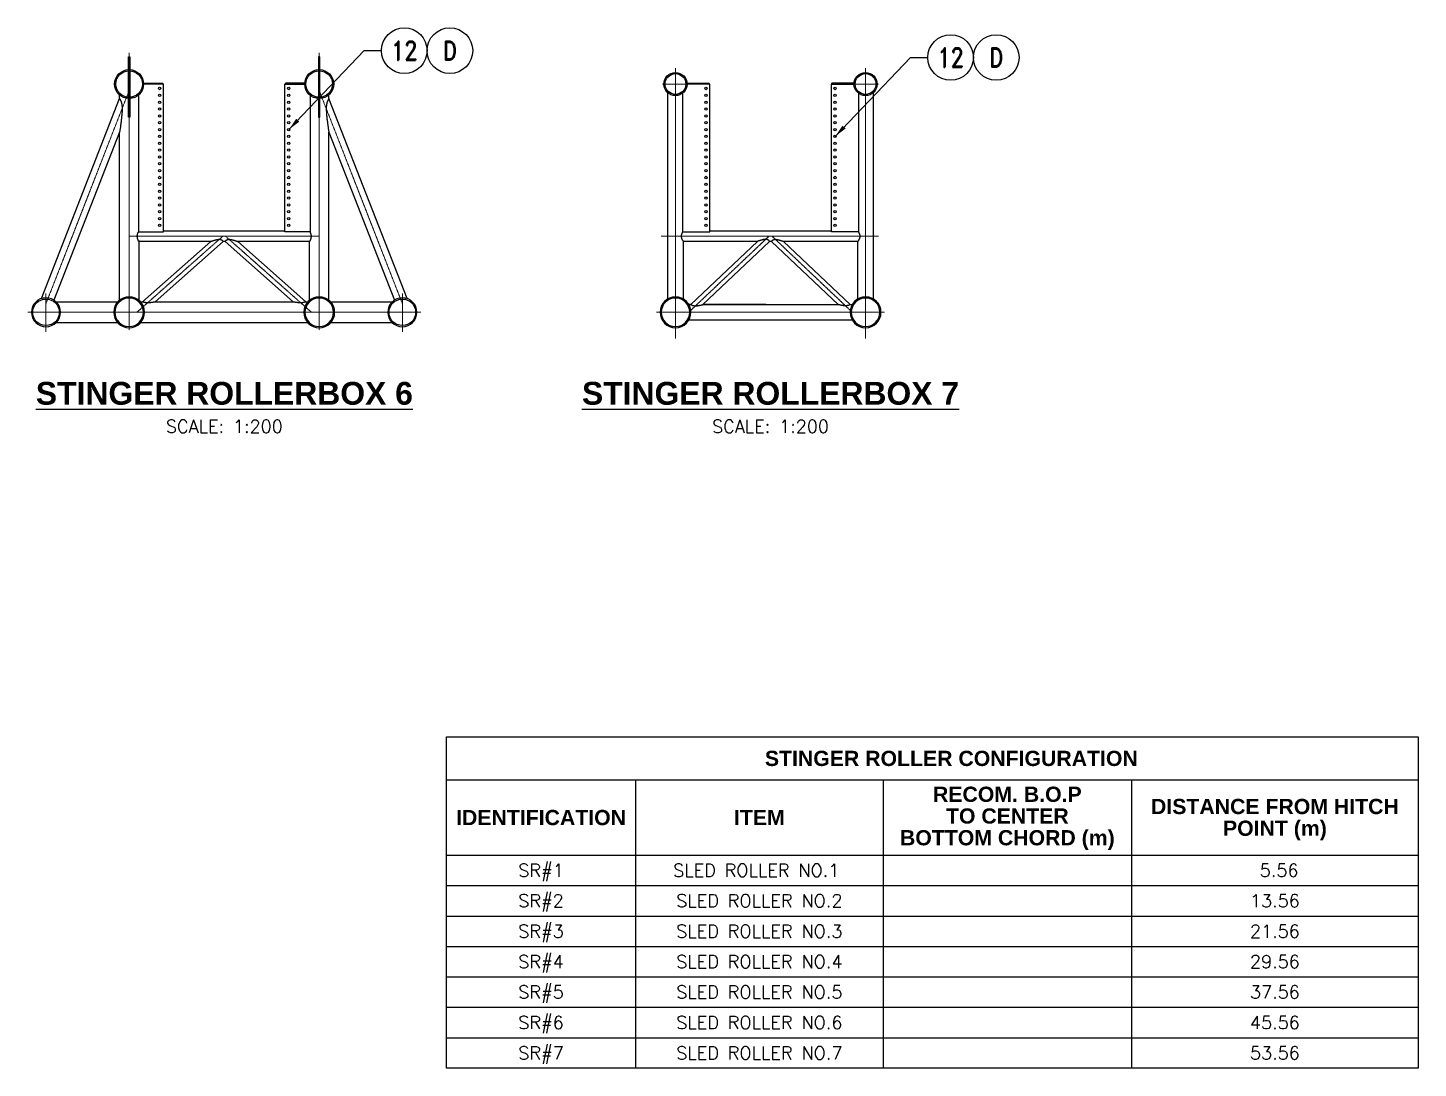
# Model space of a CAD drawing. Header units: millimetres. Extents: x 1177 to 110351, y -48371 to 8578.
# Drawn here: x 4131 to 40703, y -48371 to -21022 of the extents above; entities that cross this region are included whole.
import ezdxf
from ezdxf.enums import TextEntityAlignment as Align

# ---------------------------------------------------------------- set-up
doc = ezdxf.new("R2010")
doc.units = ezdxf.units.MM
doc.linetypes.add('CENTER', pattern=[50.8, 31.75, -6.35, 6.35, -6.35])
doc.layers.add('CENTRELINES', color=1, linetype='CENTER', lineweight=5)
for name, color, linetype in [('DIM', 1, 'Continuous'), ('PH-60E', 7, 'Continuous'), ('PV-60E', 7, 'Continuous'), ('TEXT25', 3, 'Continuous')]:
    doc.layers.add(name, color=color, linetype=linetype)
doc.styles.add('ARIALBOLD', font='arialbd.ttf')
doc.styles.add('ROMAND', font='romand.shx', dxfattribs={"width": 0.8})
doc.styles.add('ROMANS', font='simplex.shx', dxfattribs={"width": 0.8})
doc.dimstyles.new('200', dxfattribs={"dimscale": 200, "dimtxt": 1.7, "dimasz": 1.7, "dimexe": 1, "dimexo": 1, "dimgap": 1, "dimtad": 3, "dimdec": 0, "dimdsep": 46, "dimtxsty": 'ROMANS', "dimcen": 2.5, "dimclrd": 1, "dimclre": 1, "dimclrt": 2, "dimadec": 0, "dimazin": 0, "dimtfac": 1, "dimtdec": 0, "dimtmove": 0, "dimatfit": 3, "dimfxl": 2, "dimtolj": 1, "dimtzin": 0, "dimarcsym": 0})

# ---------------------------------------------------------------- blocks, each defined once
blk = doc.blocks.new('A3 - TAGG')
at = {"layer": 'TEXT25'}
blk.add_circle((0, 0), 3, dxfattribs=at)
at = {"layer": 'TEXT25', "style": 'ROMAND', "width": 0.8}
blk.add_attdef('1', text='', height=2.5, dxfattribs=at).set_placement((0, 0), align=Align.MIDDLE_CENTER)
blk = doc.blocks.new('section_6')
for p, q in [((-2525, 6717), (-2525, 5133)), ((-2485, 6717), (-2485, 5133)), ((2475, 6717), (2475, 5133)), ((-2124, 6025), (-2124, 6000))]:
    blk.add_line(p, q)
at = {"extrusion": (0, 1, 0)}
for p, q in [((-2124, 6025), (-1617, 6025)), ((-1605, 6000), (-2124, 6000)), ((-1617, 6000), (-1617, 6025)), ((-1605, 2114), (-1605, 6000)), ((1595, 2114), (1595, 6000)), ((1595, 6000), (2114, 6000)), ((1608, 6000), (1608, 6025)), ((2114, 6025), (1608, 6025)), ((-2262, 5706), (-2262, 2114)), ((2253, 5706), (2253, 2114)), ((-2262, 2114), (-1605, 2114)), ((2253, 2114), (1595, 2114))]:
    blk.add_line(p, q, dxfattribs=at)
at = {"extrusion": (0, 0, -1)}
for p, q in [((-4814, 361), (-2759, 5621)), ((-2759, 5621), (-2759, 5716)), ((2749, 5621), (2749, 5716)), ((4805, 361), (2749, 5621)), ((-2759, 4732), (-4483, 319)), ((-2759, 317), (-2759, 4732)), ((2749, 317), (2749, 4732)), ((2749, 4732), (4474, 319)), ((-2251, 1884), (-2251, 317)), ((-360, 1863), (-2251, 1863)), ((-2151, 279), (-360, 1863)), ((-30, 1863), (-1820, 279)), ((-1605, 2137), (1595, 2137)), ((20, 1863), (-30, 1863)), ((1811, 279), (20, 1863)), ((351, 1863), (2141, 279)), ((2241, 1863), (351, 1863)), ((2241, 317), (2241, 1863)), ((-4432, 279), (-2800, 279)), ((-2209, 279), (-2151, 279)), ((-1820, 279), (1811, 279)), ((2141, 279), (2200, 279)), ((2791, 279), (4423, 279)), ((-2800, -280), (-4432, -280)), ((2200, -280), (-2209, -280)), ((4423, -280), (2791, -280))]:
    blk.add_line(p, q, dxfattribs=at)
at = {"ltscale": 0.5}
for points in [[(-2525, 6717), (-2485, 6717), (-2485, 5133), (-2525, 5133)], [(2515, 6717), (2475, 6717), (2475, 5133), (2515, 5133)]]:
    blk.add_lwpolyline(points, close=True, dxfattribs=at)
for centre, radius in [((-2505, 6000), 381), ((-2505, 6000), 349), ((2495, 6000), 381), ((2495, 6000), 349)]:
    blk.add_circle(centre, radius, dxfattribs=at)
for centre in [(-1705, 5883), (1695, 5883), (-1705, 5703), (-1705, 5523), (1695, 5703), (1695, 5523), (-1705, 5343), (-1705, 5163), (1695, 5343), (1695, 5163), (-1705, 4983), (-1705, 4803), (1695, 4983), (1695, 4803), (-1705, 4623), (-1705, 4443), (1695, 4623), (1695, 4443), (-1705, 4263), (-1705, 4083), (1695, 4263), (1695, 4083), (-1705, 3903), (-1705, 3723), (1695, 3903), (1695, 3723), (-1705, 3543), (-1705, 3363), (1695, 3543), (1695, 3363), (-1705, 3183), (-1705, 3003), (1695, 3183), (1695, 3003), (-1705, 2823), (-1705, 2643), (1695, 2823), (1695, 2643), (-1705, 2463), (-1705, 2283), (1695, 2463), (1695, 2283)]:
    blk.add_circle(centre, 31)
at = {"extrusion": (0, 0, -1)}
for centre, radius in [((2505, 0), 406), ((2505, 0), 375), ((-2495, 0), 406), ((-2495, 0), 375)]:
    blk.add_circle(centre, radius, dxfattribs=at)
for centre, major_axis, start_param, end_param in [((-4692, 0), (382, 0), -3.141592653589793, 3.141592653589793), ((4682, 0), (-382, 0), -3.141592653589793, 3.141592653589793), ((-4692, 0), (350, 0), 3.141593, 9.424778), ((4682, 0), (-350, 0), 3.141593, 9.424778)]:
    blk.add_ellipse(centre, major_axis=major_axis, ratio=0.997354, start_param=start_param, end_param=end_param, dxfattribs=at)
at = {"layer": 'CENTRELINES', "color": 1, "linetype": 'CENTER', "ltscale": 0.4}
for p, q in [((-2505, 6823), (-2505, -471)), ((2495, 6823), (2495, -471)), ((-2505, 5827), (-4692, 230)), ((2495, 5827), (4682, 230)), ((2495, 2000), (-2505, 2000)), ((-2301, 0), (-41, 2000)), ((2292, 0), (31, 2000)), ((-4692, 494), (-4692, -515)), ((4682, 494), (4682, -515)), ((5170, 0), (-5170, 0))]:
    blk.add_line(p, q, dxfattribs=at)
at = {"layer": 'PH-60E'}
for points, knots in [([(-2151, 279), (-2151, 279), (-2150, 279), (-2150, 279), (-2149, 279), (-2148, 279), (-2147, 278), (-2145, 278), (-2144, 277), (-2141, 276), (-2139, 276), (-2136, 275), (-2134, 274), (-2130, 273), (-2128, 272), (-2123, 271), (-2121, 270), (-2115, 269), (-2112, 268), (-2104, 266), (-2100, 266), (-2091, 264), (-2087, 263), (-2078, 262), (-2073, 261), (-2064, 260), (-2059, 260), (-2049, 259), (-2044, 259), (-2034, 258), (-2029, 258), (-2020, 258), (-2015, 258), (-2010, 258)], [646.8975, 646.8975, 646.8975, 646.8975, 656.918013, 656.918013, 666.938525, 666.938525, 676.959037, 676.959037, 686.979549, 686.979549, 697.000061, 697.000061, 707.020573, 707.020573, 717.041086, 717.041086, 727.061598, 727.061598, 741.201081, 741.201081, 755.340564, 755.340564, 769.480047, 769.480047, 783.61953, 783.61953, 797.759014, 797.759014, 811.898497, 811.898497, 826.03798, 826.03798, 840.177463, 840.177463, 840.177463, 840.177463]), ([(-2010, 258), (-2005, 258), (-1999, 258), (-1988, 258), (-1983, 258), (-1971, 259), (-1966, 259), (-1954, 260), (-1949, 260), (-1938, 261), (-1932, 262), (-1921, 263), (-1916, 264), (-1905, 265), (-1900, 266), (-1890, 267), (-1885, 268), (-1876, 270), (-1872, 270), (-1863, 272), (-1858, 272), (-1852, 274), (-1850, 274), (-1846, 275), (-1844, 275), (-1841, 276), (-1839, 276), (-1836, 277), (-1834, 277), (-1832, 277), (-1831, 277), (-1829, 278), (-1828, 278), (-1827, 278), (-1826, 278), (-1825, 279), (-1824, 279), (-1823, 279), (-1822, 279), (-1821, 279), (-1821, 279), (-1821, 279), (-1820, 279), (-1820, 279), (-1820, 279), (-1820, 279)], [0, 0, 0, 0, 16.043275, 16.043275, 32.08655, 32.08655, 48.129825, 48.129825, 64.1731, 64.1731, 80.216375, 80.216375, 96.25965, 96.25965, 112.302925, 112.302925, 128.3462, 128.3462, 143.363999, 143.363999, 158.381798, 158.381798, 165.890698, 165.890698, 173.399597, 173.399597, 180.908497, 180.908497, 188.417396, 188.417396, 193.196283, 193.196283, 197.97517, 197.97517, 202.754057, 202.754057, 207.532945, 207.532945, 212.311832, 212.311832, 217.090719, 217.090719, 221.869606, 221.869606, 226.648493, 226.648493, 226.648493, 226.648493]), ([(1811, 279), (1811, 279), (1811, 279), (1811, 279), (1811, 279), (1812, 279), (1812, 279), (1813, 279), (1814, 279), (1815, 279), (1815, 279), (1817, 278), (1817, 278), (1819, 278), (1820, 278), (1822, 277), (1822, 277), (1825, 277), (1826, 277), (1830, 276), (1831, 276), (1835, 275), (1837, 275), (1841, 274), (1843, 274), (1849, 272), (1854, 272), (1862, 270), (1867, 270), (1876, 268), (1881, 267), (1891, 266), (1896, 265), (1906, 264), (1912, 263), (1923, 262), (1928, 261), (1939, 260), (1945, 260), (1956, 259), (1962, 259), (1973, 258), (1979, 258), (1990, 258), (1995, 258), (2001, 258)], [1067.498346, 1067.498346, 1067.498346, 1067.498346, 1072.277233, 1072.277233, 1077.05612, 1077.05612, 1081.835007, 1081.835007, 1086.613894, 1086.613894, 1091.392781, 1091.392781, 1096.171669, 1096.171669, 1100.950556, 1100.950556, 1105.729443, 1105.729443, 1113.238342, 1113.238342, 1120.747242, 1120.747242, 1128.256141, 1128.256141, 1135.765041, 1135.765041, 1150.78284, 1150.78284, 1165.800639, 1165.800639, 1181.843914, 1181.843914, 1197.887189, 1197.887189, 1213.930464, 1213.930464, 1229.973739, 1229.973739, 1246.017014, 1246.017014, 1262.060289, 1262.060289, 1278.103564, 1278.103564, 1294.146839, 1294.146839, 1294.146839, 1294.146839]), ([(2001, 258), (2006, 258), (2010, 258), (2020, 258), (2025, 258), (2035, 259), (2040, 259), (2050, 260), (2054, 260), (2064, 261), (2069, 262), (2078, 263), (2082, 264), (2091, 266), (2095, 266), (2102, 268), (2106, 269), (2112, 270), (2114, 271), (2118, 272), (2121, 273), (2125, 274), (2126, 275), (2130, 276), (2132, 276), (2134, 277), (2136, 278), (2138, 278), (2139, 279), (2140, 279), (2140, 279), (2141, 279), (2141, 279), (2141, 279)], [453.969376, 453.969376, 453.969376, 453.969376, 468.108859, 468.108859, 482.248342, 482.248342, 496.387825, 496.387825, 510.527309, 510.527309, 524.666792, 524.666792, 538.806275, 538.806275, 552.945758, 552.945758, 567.085241, 567.085241, 577.105753, 577.105753, 587.126266, 587.126266, 597.146778, 597.146778, 607.16729, 607.16729, 617.187802, 617.187802, 627.208314, 627.208314, 637.228826, 637.228826, 647.249339, 647.249339, 647.249339, 647.249339])]:
    blk.add_open_spline(points, degree=3, knots=knots, dxfattribs=at)
at = {"layer": 'PV-60E'}
for points, knots in [([(-2759, 5618), (-2759, 5618), (-2758, 5618), (-2758, 5617), (-2757, 5617), (-2756, 5615), (-2755, 5614), (-2753, 5611), (-2752, 5609), (-2750, 5606), (-2748, 5603), (-2746, 5599), (-2744, 5596), (-2741, 5591), (-2739, 5588), (-2736, 5582), (-2734, 5578), (-2731, 5571), (-2729, 5567), (-2725, 5559), (-2723, 5555), (-2719, 5546), (-2718, 5541), (-2714, 5531), (-2713, 5526), (-2709, 5516), (-2708, 5511), (-2705, 5500), (-2704, 5495), (-2701, 5484), (-2700, 5478), (-2698, 5467), (-2697, 5461), (-2695, 5450), (-2694, 5444), (-2693, 5432), (-2692, 5426), (-2690, 5408), (-2689, 5396), (-2688, 5374), (-2687, 5365), (-2687, 5356)], [1788.834482, 1788.834482, 1788.834482, 1788.834482, 1804.099732, 1804.099732, 1819.364981, 1819.364981, 1834.63023, 1834.63023, 1849.895479, 1849.895479, 1865.160728, 1865.160728, 1880.425978, 1880.425978, 1895.691227, 1895.691227, 1910.956476, 1910.956476, 1928.23695, 1928.23695, 1945.517424, 1945.517424, 1962.797898, 1962.797898, 1980.078372, 1980.078372, 1997.358846, 1997.358846, 2014.63932, 2014.63932, 2031.919794, 2031.919794, 2049.200268, 2049.200268, 2066.480742, 2066.480742, 2083.761216, 2083.761216, 2118.322165, 2118.322165, 2144.895279, 2144.895279, 2144.895279, 2144.895279]), ([(2749, 5618), (2749, 5618), (2749, 5618), (2749, 5617), (2748, 5617), (2747, 5615), (2746, 5614), (2744, 5611), (2743, 5609), (2741, 5606), (2739, 5603), (2736, 5599), (2735, 5596), (2732, 5591), (2730, 5588), (2727, 5582), (2725, 5578), (2721, 5571), (2719, 5567), (2716, 5559), (2714, 5555), (2710, 5546), (2708, 5541), (2705, 5531), (2703, 5526), (2700, 5516), (2699, 5511), (2696, 5500), (2695, 5495), (2692, 5484), (2691, 5478), (2689, 5467), (2688, 5461), (2686, 5450), (2685, 5444), (2683, 5432), (2683, 5426), (2681, 5408), (2680, 5396), (2678, 5374), (2678, 5365), (2678, 5356)], [1788.834482, 1788.834482, 1788.834482, 1788.834482, 1804.099732, 1804.099732, 1819.364981, 1819.364981, 1834.63023, 1834.63023, 1849.895479, 1849.895479, 1865.160728, 1865.160728, 1880.425978, 1880.425978, 1895.691227, 1895.691227, 1910.956476, 1910.956476, 1928.23695, 1928.23695, 1945.517424, 1945.517424, 1962.797898, 1962.797898, 1980.078372, 1980.078372, 1997.358846, 1997.358846, 2014.63932, 2014.63932, 2031.919794, 2031.919794, 2049.200268, 2049.200268, 2066.480742, 2066.480742, 2083.761216, 2083.761216, 2118.322165, 2118.322165, 2144.895279, 2144.895279, 2144.895279, 2144.895279]), ([(-2687, 5356), (-2687, 5353), (-2687, 5351), (-2688, 5330), (-2689, 5311), (-2691, 5273), (-2692, 5253), (-2695, 5215), (-2697, 5195), (-2701, 5157), (-2703, 5137), (-2707, 5099), (-2709, 5080), (-2714, 5042), (-2716, 5023), (-2721, 4987), (-2723, 4969), (-2726, 4944), (-2728, 4935), (-2730, 4919), (-2731, 4910), (-2733, 4899), (-2733, 4897), (-2759, 4732)], [46.522133, 46.522133, 46.522133, 46.522133, 53.746513, 53.746513, 107.493025, 107.493025, 161.239538, 161.239538, 214.986051, 214.986051, 268.732563, 268.732563, 322.479076, 322.479076, 376.225589, 376.225589, 429.972101, 429.972101, 455.444537, 455.444537, 480.916974, 480.916974, 487.636591, 487.636591, 487.636591, 487.636591]), ([(2678, 5356), (2678, 5353), (2678, 5351), (2678, 5330), (2679, 5311), (2682, 5273), (2683, 5253), (2686, 5215), (2688, 5195), (2692, 5157), (2694, 5137), (2698, 5099), (2700, 5080), (2705, 5042), (2707, 5023), (2711, 4987), (2714, 4969), (2717, 4944), (2718, 4935), (2721, 4919), (2722, 4910), (2723, 4899), (2724, 4897), (2749, 4732)], [46.522133, 46.522133, 46.522133, 46.522133, 53.746513, 53.746513, 107.493025, 107.493025, 161.239538, 161.239538, 214.986051, 214.986051, 268.732563, 268.732563, 322.479076, 322.479076, 376.225589, 376.225589, 429.972101, 429.972101, 455.444537, 455.444537, 480.916974, 480.916974, 487.636591, 487.636591, 487.636591, 487.636591]), ([(-2251, 1863), (-2251, 1863), (-2251, 1864), (-2251, 1865), (-2252, 1865), (-2252, 1867), (-2253, 1868), (-2254, 1871), (-2255, 1872), (-2257, 1876), (-2258, 1878), (-2260, 1882), (-2261, 1884), (-2264, 1889), (-2265, 1892), (-2267, 1898), (-2268, 1900), (-2271, 1906), (-2272, 1910), (-2275, 1916), (-2276, 1920), (-2278, 1927), (-2280, 1931), (-2282, 1939), (-2283, 1943), (-2285, 1951), (-2286, 1956), (-2288, 1964), (-2288, 1969), (-2289, 1978), (-2290, 1982), (-2290, 1991), (-2290, 1996), (-2290, 2004), (-2290, 2009), (-2290, 2018), (-2289, 2022), (-2288, 2031), (-2288, 2036), (-2286, 2044), (-2285, 2049), (-2283, 2057), (-2282, 2061), (-2280, 2069), (-2278, 2073), (-2276, 2080), (-2275, 2084), (-2272, 2090), (-2271, 2094), (-2268, 2100), (-2267, 2102), (-2265, 2108), (-2264, 2111), (-2262, 2113), (-2262, 2114), (-2262, 2114)], [210.731196, 210.731196, 210.731196, 210.731196, 223.876744, 223.876744, 237.022292, 237.022292, 250.167839, 250.167839, 263.313387, 263.313387, 276.458935, 276.458935, 289.604482, 289.604482, 302.75003, 302.75003, 315.895578, 315.895578, 329.09143, 329.09143, 342.287281, 342.287281, 355.483133, 355.483133, 368.678985, 368.678985, 381.874837, 381.874837, 395.070689, 395.070689, 408.266541, 408.266541, 421.462392, 421.462392, 434.658244, 434.658244, 447.854096, 447.854096, 461.049948, 461.049948, 474.2458, 474.2458, 487.441652, 487.441652, 500.637504, 500.637504, 513.833355, 513.833355, 527.029207, 527.029207, 540.174755, 540.174755, 553.320303, 553.320303, 555.106498, 555.106498, 555.106498, 555.106498]), ([(-360, 1863), (-360, 1863), (-360, 1863), (-360, 1864), (-360, 1864), (-359, 1864), (-359, 1864), (-358, 1864), (-358, 1864), (-357, 1865), (-356, 1865), (-355, 1865), (-355, 1865), (-353, 1866), (-351, 1866), (-349, 1867), (-347, 1868), (-344, 1869), (-343, 1869), (-338, 1871), (-334, 1872), (-327, 1874), (-323, 1876), (-315, 1878), (-311, 1880), (-301, 1883), (-294, 1885), (-281, 1889), (-274, 1891), (-260, 1895), (-253, 1897), (-238, 1901), (-230, 1903), (-215, 1907), (-208, 1908), (-197, 1911), (-193, 1911), (-185, 1913), (-181, 1914), (-174, 1915), (-170, 1915), (-163, 1916), (-159, 1917), (-151, 1918), (-148, 1918), (-140, 1918), (-136, 1918), (-133, 1918)], [619.925019, 619.925019, 619.925019, 619.925019, 623.838846, 623.838846, 627.752672, 627.752672, 631.666499, 631.666499, 635.580326, 635.580326, 639.494152, 639.494152, 643.407979, 643.407979, 651.235632, 651.235632, 658.128271, 658.128271, 665.02091, 665.02091, 678.806188, 678.806188, 692.591465, 692.591465, 706.376743, 706.376743, 728.50101, 728.50101, 750.625277, 750.625277, 772.749544, 772.749544, 794.873811, 794.873811, 816.998078, 816.998078, 828.060212, 828.060212, 839.122346, 839.122346, 850.184479, 850.184479, 861.246613, 861.246613, 872.308746, 872.308746, 883.37088, 883.37088, 883.37088, 883.37088]), ([(-133, 1918), (-129, 1918), (-125, 1918), (-117, 1918), (-112, 1917), (-106, 1916), (-104, 1916), (-100, 1915), (-98, 1915), (-94, 1913), (-93, 1913), (-89, 1912), (-87, 1911), (-83, 1909), (-82, 1909), (-78, 1907), (-76, 1906), (-73, 1904), (-72, 1903), (-69, 1902), (-67, 1901), (-63, 1898), (-60, 1896), (-55, 1891), (-53, 1889), (-49, 1886), (-47, 1884), (-44, 1881), (-43, 1879), (-40, 1876), (-39, 1875), (-37, 1872), (-36, 1871), (-34, 1869), (-33, 1868), (-32, 1866), (-31, 1866), (-30, 1865), (-30, 1864), (-30, 1864), (-30, 1863), (-30, 1863)], [0, 0, 0, 0, 11.950546, 11.950546, 23.901092, 23.901092, 29.876365, 29.876365, 35.851639, 35.851639, 41.826912, 41.826912, 47.802185, 47.802185, 53.777458, 53.777458, 59.752731, 59.752731, 65.728004, 65.728004, 71.703277, 71.703277, 83.653823, 83.653823, 95.60437, 95.60437, 105.933771, 105.933771, 116.263172, 116.263172, 126.592573, 126.592573, 136.921974, 136.921974, 147.251375, 147.251375, 157.580777, 157.580777, 167.910178, 167.910178, 178.239579, 178.239579, 178.239579, 178.239579]), ([(20, 1863), (20, 1863), (20, 1864), (21, 1864), (21, 1865), (22, 1866), (23, 1866), (24, 1868), (25, 1869), (26, 1871), (27, 1872), (30, 1875), (31, 1876), (34, 1879), (35, 1881), (38, 1884), (40, 1886), (44, 1889), (46, 1891), (51, 1896), (53, 1898), (58, 1901), (59, 1902), (62, 1903), (64, 1904), (67, 1906), (69, 1907), (72, 1909), (74, 1909), (78, 1911), (80, 1912), (83, 1913), (85, 1913), (89, 1915), (91, 1915), (95, 1916), (97, 1916), (103, 1917), (107, 1918), (115, 1918), (120, 1918), (123, 1918)], [1061.610459, 1061.610459, 1061.610459, 1061.610459, 1071.93986, 1071.93986, 1082.269261, 1082.269261, 1092.598662, 1092.598662, 1102.928064, 1102.928064, 1113.257465, 1113.257465, 1123.586866, 1123.586866, 1133.916267, 1133.916267, 1144.245668, 1144.245668, 1156.196214, 1156.196214, 1168.146761, 1168.146761, 1174.122034, 1174.122034, 1180.097307, 1180.097307, 1186.07258, 1186.07258, 1192.047853, 1192.047853, 1198.023126, 1198.023126, 1203.998399, 1203.998399, 1209.973672, 1209.973672, 1215.948945, 1215.948945, 1227.899492, 1227.899492, 1239.850038, 1239.850038, 1239.850038, 1239.850038]), ([(123, 1918), (127, 1918), (131, 1918), (138, 1918), (142, 1918), (150, 1917), (153, 1916), (161, 1915), (165, 1915), (172, 1914), (176, 1913), (184, 1911), (187, 1911), (199, 1908), (206, 1907), (221, 1903), (229, 1901), (243, 1897), (251, 1895), (265, 1891), (272, 1889), (285, 1885), (291, 1883), (301, 1880), (305, 1878), (313, 1876), (317, 1874), (325, 1872), (328, 1871), (333, 1869), (335, 1869), (338, 1868), (339, 1867), (342, 1866), (344, 1866), (345, 1865), (346, 1865), (347, 1865), (348, 1865), (349, 1864), (349, 1864), (350, 1864), (350, 1864), (351, 1864), (351, 1864), (351, 1863), (351, 1863), (351, 1863)], [356.479158, 356.479158, 356.479158, 356.479158, 367.541292, 367.541292, 378.603425, 378.603425, 389.665559, 389.665559, 400.727692, 400.727692, 411.789826, 411.789826, 422.851959, 422.851959, 444.976227, 444.976227, 467.100494, 467.100494, 489.224761, 489.224761, 511.349028, 511.349028, 533.473295, 533.473295, 547.258573, 547.258573, 561.04385, 561.04385, 574.829128, 574.829128, 581.721767, 581.721767, 588.614405, 588.614405, 596.442059, 596.442059, 600.355885, 600.355885, 604.269712, 604.269712, 608.183539, 608.183539, 612.097366, 612.097366, 616.011192, 616.011192, 619.925019, 619.925019, 619.925019, 619.925019]), ([(2281, 2000), (2281, 1996), (2281, 1991), (2281, 1982), (2280, 1978), (2279, 1969), (2278, 1964), (2277, 1956), (2276, 1951), (2274, 1943), (2273, 1939), (2270, 1931), (2269, 1927), (2267, 1920), (2265, 1916), (2263, 1910), (2262, 1906), (2259, 1900), (2258, 1898), (2256, 1892), (2254, 1889), (2252, 1884), (2251, 1882), (2249, 1878), (2248, 1876), (2246, 1872), (2245, 1871), (2244, 1868), (2243, 1867), (2242, 1865), (2242, 1865), (2241, 1864), (2241, 1863), (2241, 1863)], [0, 0, 0, 0, 13.195852, 13.195852, 26.391704, 26.391704, 39.587556, 39.587556, 52.783407, 52.783407, 65.979259, 65.979259, 79.175111, 79.175111, 92.370963, 92.370963, 105.566815, 105.566815, 118.712362, 118.712362, 131.85791, 131.85791, 145.003458, 145.003458, 158.149006, 158.149006, 171.294553, 171.294553, 184.440101, 184.440101, 197.585649, 197.585649, 210.731196, 210.731196, 210.731196, 210.731196]), ([(2253, 2114), (2253, 2114), (2253, 2113), (2254, 2111), (2256, 2108), (2258, 2102), (2259, 2100), (2262, 2094), (2263, 2090), (2265, 2084), (2267, 2080), (2269, 2073), (2270, 2069), (2273, 2061), (2274, 2057), (2276, 2049), (2277, 2044), (2278, 2036), (2279, 2031), (2280, 2022), (2281, 2018), (2281, 2009), (2281, 2004), (2281, 2000)], [709.28072, 709.28072, 709.28072, 709.28072, 711.066875, 711.066875, 724.212422, 724.212422, 737.35797, 737.35797, 750.553822, 750.553822, 763.749674, 763.749674, 776.945526, 776.945526, 790.141378, 790.141378, 803.337229, 803.337229, 816.533081, 816.533081, 829.728933, 829.728933, 842.924785, 842.924785, 842.924785, 842.924785])]:
    blk.add_open_spline(points, degree=3, knots=knots, dxfattribs=at)
blk = doc.blocks.new('section_7')
at = {"extrusion": (0, 1, 0)}
for p, q in [((-2195, 6025), (-1612, 6025)), ((-1600, 6000), (-2195, 6000)), ((-1612, 6000), (-1612, 6025)), ((-1600, 2114), (-1600, 6000)), ((1600, 6000), (2220, 6000)), ((1600, 2114), (1600, 6000)), ((1612, 6000), (1612, 6025)), ((2220, 6025), (1612, 6025)), ((2220, 6000), (2220, 6025)), ((-2311, 5761), (-2311, 2114)), ((2311, 5761), (2311, 2114)), ((-2311, 2114), (-1600, 2114)), ((2311, 2114), (1600, 2114)), ((-2097, 203), (-2148, 203)), ((-126, 203), (-1778, 203)), ((-126, -203), (-2148, -203))]:
    blk.add_line(p, q, dxfattribs=at)
at = {"ltscale": 0.5}
blk.add_line((-2195, 6000), (-2195, 6025), dxfattribs=at)
at = {"extrusion": (0, 0, -1)}
for p, q in [((-2703, 352), (-2703, 5773)), ((2703, 5773), (2703, 352)), ((-344, 1863), (-2297, 1863)), ((-2297, 1863), (-2297, 352)), ((-2097, 203), (-344, 1863)), ((-25, 1863), (-1778, 203)), ((-1600, 2137), (1600, 2137)), ((25, 1863), (-25, 1863)), ((1778, 203), (25, 1863)), ((344, 1863), (2097, 203)), ((2297, 1863), (344, 1863)), ((2297, 352), (2297, 1863)), ((-2148, 203), (-2097, 203)), ((-1778, 203), (1778, 203)), ((2097, 203), (2148, 203)), ((2148, -203), (-2148, -203))]:
    blk.add_line(p, q, dxfattribs=at)
for centre, radius in [((-2500, 6000), 305), ((-2500, 6000), 273), ((2500, 6000), 305), ((2500, 6000), 273), ((-1700, 5883), 31), ((1700, 5883), 31), ((-1700, 5703), 31), ((-1700, 5523), 31), ((1700, 5703), 31), ((1700, 5523), 31), ((-1700, 5343), 31), ((-1700, 5163), 31), ((1700, 5343), 31), ((1700, 5163), 31), ((-1700, 4983), 31), ((-1700, 4803), 31), ((1700, 4983), 31), ((1700, 4803), 31), ((-1700, 4623), 31), ((-1700, 4443), 31), ((1700, 4623), 31), ((1700, 4443), 31), ((-1700, 4263), 31), ((-1700, 4083), 31), ((1700, 4263), 31), ((1700, 4083), 31), ((-1700, 3903), 31), ((-1700, 3723), 31), ((1700, 3903), 31), ((1700, 3723), 31), ((-1700, 3543), 31), ((-1700, 3363), 31), ((1700, 3543), 31), ((1700, 3363), 31), ((-1700, 3183), 31), ((-1700, 3003), 31), ((1700, 3183), 31), ((1700, 3003), 31), ((-1700, 2823), 31), ((-1700, 2643), 31), ((1700, 2823), 31), ((1700, 2643), 31), ((-1700, 2463), 31), ((-1700, 2283), 31), ((1700, 2463), 31), ((1700, 2283), 31)]:
    blk.add_circle(centre, radius)
for centre, radius in [((2500, 0), 406), ((2500, 0), 375), ((-2500, 0), 406), ((-2500, 0), 375)]:
    blk.add_circle(centre, radius, dxfattribs=at)
at = {"layer": 'CENTRELINES', "color": 1, "linetype": 'CENTER', "ltscale": 0.4}
for p, q in [((-2500, 6416), (-2500, -687)), ((2500, 6416), (2500, -687)), ((-2837, 6000), (-2163, 6000)), ((2837, 6000), (2163, 6000)), ((2844, 2000), (-2878, 2000)), ((-40, 2000), (-2152, 0)), ((40, 2000), (2152, 0)), ((3000, 0), (-3000, 0))]:
    blk.add_line(p, q, dxfattribs=at)
at = {"layer": 'PV-60E'}
for points, knots in [([(-2311, 2114), (-2311, 2114), (-2312, 2113), (-2313, 2110), (-2315, 2108), (-2318, 2102), (-2320, 2099), (-2323, 2094), (-2324, 2090), (-2328, 2084), (-2329, 2080), (-2333, 2073), (-2334, 2069), (-2338, 2061), (-2339, 2057), (-2342, 2049), (-2343, 2045), (-2345, 2036), (-2346, 2032), (-2348, 2023), (-2349, 2018), (-2349, 2009), (-2350, 2004), (-2350, 1996), (-2349, 1991), (-2349, 1982), (-2348, 1977), (-2346, 1968), (-2345, 1964), (-2343, 1955), (-2342, 1951), (-2339, 1943), (-2338, 1939), (-2334, 1931), (-2333, 1927), (-2329, 1920), (-2328, 1916), (-2324, 1910), (-2323, 1906), (-2320, 1901), (-2318, 1898), (-2315, 1892), (-2313, 1890), (-2310, 1885), (-2309, 1882), (-2306, 1878), (-2305, 1876), (-2303, 1872), (-2302, 1871), (-2300, 1868), (-2299, 1867), (-2298, 1865), (-2298, 1865), (-2297, 1864), (-2297, 1863), (-2297, 1863)], [292.37282, 292.37282, 292.37282, 292.37282, 294.4628, 294.4628, 307.791229, 307.791229, 321.119658, 321.119658, 334.602757, 334.602757, 348.085856, 348.085856, 361.568955, 361.568955, 375.052054, 375.052054, 388.535153, 388.535153, 402.018253, 402.018253, 415.501352, 415.501352, 428.984451, 428.984451, 442.46755, 442.46755, 455.950649, 455.950649, 469.433748, 469.433748, 482.916848, 482.916848, 496.399947, 496.399947, 509.883046, 509.883046, 523.366145, 523.366145, 536.849244, 536.849244, 550.177673, 550.177673, 563.506102, 563.506102, 576.834531, 576.834531, 590.16296, 590.16296, 603.491389, 603.491389, 616.819818, 616.819818, 630.148247, 630.148247, 643.476676, 643.476676, 643.476676, 643.476676]), ([(-126, 1918), (-129, 1918), (-132, 1918), (-139, 1918), (-142, 1918), (-148, 1917), (-151, 1917), (-158, 1916), (-161, 1916), (-171, 1914), (-177, 1913), (-190, 1910), (-196, 1909), (-209, 1906), (-215, 1904), (-228, 1901), (-234, 1899), (-246, 1895), (-252, 1894), (-264, 1890), (-269, 1888), (-280, 1885), (-285, 1883), (-295, 1880), (-300, 1878), (-310, 1875), (-314, 1873), (-323, 1871), (-327, 1869), (-332, 1867), (-334, 1867), (-336, 1866), (-337, 1866), (-339, 1865), (-339, 1865), (-341, 1865), (-341, 1864), (-342, 1864), (-342, 1864), (-343, 1864), (-343, 1864), (-344, 1863), (-344, 1863), (-344, 1863)], [0, 0, 0, 0, 9.345174, 9.345174, 18.690348, 18.690348, 28.035522, 28.035522, 37.380695, 37.380695, 56.071043, 56.071043, 74.761391, 74.761391, 93.451739, 93.451739, 112.142086, 112.142086, 130.832434, 130.832434, 149.522782, 149.522782, 166.587131, 166.587131, 183.65148, 183.65148, 200.71583, 200.71583, 217.780179, 217.780179, 226.97417, 226.97417, 231.571165, 231.571165, 236.16816, 236.16816, 240.765156, 240.765156, 245.362151, 245.362151, 249.959146, 249.959146, 254.556142, 254.556142, 254.556142, 254.556142]), ([(-25, 1863), (-25, 1863), (-25, 1864), (-26, 1864), (-26, 1865), (-27, 1866), (-27, 1866), (-29, 1868), (-29, 1869), (-31, 1871), (-32, 1873), (-35, 1875), (-36, 1877), (-39, 1880), (-40, 1882), (-43, 1885), (-45, 1887), (-49, 1890), (-51, 1892), (-56, 1896), (-59, 1898), (-63, 1901), (-64, 1902), (-67, 1904), (-69, 1905), (-72, 1906), (-74, 1907), (-77, 1909), (-79, 1910), (-82, 1911), (-84, 1912), (-87, 1913), (-89, 1914), (-93, 1915), (-95, 1915), (-99, 1916), (-101, 1916), (-107, 1917), (-111, 1918), (-118, 1918), (-122, 1918), (-126, 1918)], [685.588147, 685.588147, 685.588147, 685.588147, 696.118213, 696.118213, 706.648278, 706.648278, 717.178344, 717.178344, 727.708409, 727.708409, 738.238475, 738.238475, 748.76854, 748.76854, 759.298606, 759.298606, 769.828671, 769.828671, 781.358089, 781.358089, 792.887506, 792.887506, 798.652215, 798.652215, 804.416923, 804.416923, 810.181632, 810.181632, 815.946341, 815.946341, 821.71105, 821.71105, 827.475758, 827.475758, 833.240467, 833.240467, 839.005176, 839.005176, 850.534593, 850.534593, 862.06401, 862.06401, 862.06401, 862.06401]), ([(25, 1863), (25, 1863), (25, 1864), (26, 1864), (26, 1865), (27, 1866), (27, 1866), (29, 1868), (29, 1869), (31, 1871), (32, 1873), (35, 1875), (36, 1877), (39, 1880), (40, 1882), (43, 1885), (45, 1887), (49, 1890), (51, 1892), (56, 1896), (59, 1898), (63, 1901), (64, 1902), (67, 1904), (69, 1905), (72, 1906), (74, 1907), (77, 1909), (79, 1910), (82, 1911), (84, 1912), (87, 1913), (89, 1914), (93, 1915), (95, 1915), (99, 1916), (101, 1916), (107, 1917), (111, 1918), (118, 1918), (122, 1918), (126, 1918)], [685.588147, 685.588147, 685.588147, 685.588147, 696.118213, 696.118213, 706.648278, 706.648278, 717.178344, 717.178344, 727.708409, 727.708409, 738.238475, 738.238475, 748.76854, 748.76854, 759.298606, 759.298606, 769.828671, 769.828671, 781.358089, 781.358089, 792.887506, 792.887506, 798.652215, 798.652215, 804.416923, 804.416923, 810.181632, 810.181632, 815.946341, 815.946341, 821.71105, 821.71105, 827.475758, 827.475758, 833.240467, 833.240467, 839.005176, 839.005176, 850.534593, 850.534593, 862.06401, 862.06401, 862.06401, 862.06401]), ([(126, 1918), (129, 1918), (132, 1918), (139, 1918), (142, 1918), (148, 1917), (151, 1917), (158, 1916), (161, 1916), (171, 1914), (177, 1913), (190, 1910), (196, 1909), (209, 1906), (215, 1904), (228, 1901), (234, 1899), (246, 1895), (252, 1894), (264, 1890), (269, 1888), (280, 1885), (285, 1883), (295, 1880), (300, 1878), (310, 1875), (314, 1873), (323, 1871), (327, 1869), (332, 1867), (334, 1867), (336, 1866), (337, 1866), (339, 1865), (339, 1865), (341, 1865), (341, 1864), (342, 1864), (342, 1864), (343, 1864), (343, 1864), (344, 1863), (344, 1863), (344, 1863)], [0, 0, 0, 0, 9.345174, 9.345174, 18.690348, 18.690348, 28.035522, 28.035522, 37.380695, 37.380695, 56.071043, 56.071043, 74.761391, 74.761391, 93.451739, 93.451739, 112.142086, 112.142086, 130.832434, 130.832434, 149.522782, 149.522782, 166.587131, 166.587131, 183.65148, 183.65148, 200.71583, 200.71583, 217.780179, 217.780179, 226.97417, 226.97417, 231.571165, 231.571165, 236.16816, 236.16816, 240.765156, 240.765156, 245.362151, 245.362151, 249.959146, 249.959146, 254.556142, 254.556142, 254.556142, 254.556142]), ([(2350, 2000), (2350, 1996), (2349, 1991), (2349, 1982), (2348, 1977), (2346, 1968), (2345, 1964), (2343, 1955), (2342, 1951), (2339, 1943), (2338, 1939), (2334, 1931), (2333, 1927), (2329, 1920), (2328, 1916), (2324, 1910), (2323, 1906), (2320, 1901), (2318, 1898), (2315, 1892), (2313, 1890), (2310, 1885), (2309, 1882), (2306, 1878), (2305, 1876), (2303, 1872), (2302, 1871), (2300, 1868), (2299, 1867), (2298, 1865), (2298, 1865), (2297, 1864), (2297, 1863), (2297, 1863)], [0, 0, 0, 0, 13.483099, 13.483099, 26.966198, 26.966198, 40.449297, 40.449297, 53.932397, 53.932397, 67.415496, 67.415496, 80.898595, 80.898595, 94.381694, 94.381694, 107.864793, 107.864793, 121.193222, 121.193222, 134.521651, 134.521651, 147.85008, 147.85008, 161.178509, 161.178509, 174.506938, 174.506938, 187.835367, 187.835367, 201.163796, 201.163796, 214.492225, 214.492225, 214.492225, 214.492225]), ([(2311, 2114), (2311, 2114), (2312, 2113), (2313, 2110), (2315, 2108), (2318, 2102), (2320, 2099), (2323, 2094), (2324, 2090), (2328, 2084), (2329, 2080), (2333, 2073), (2334, 2069), (2338, 2061), (2339, 2057), (2342, 2049), (2343, 2045), (2345, 2036), (2346, 2032), (2348, 2023), (2349, 2018), (2349, 2009), (2350, 2004), (2350, 2000)], [721.357222, 721.357222, 721.357222, 721.357222, 723.447251, 723.447251, 736.77568, 736.77568, 750.104109, 750.104109, 763.587208, 763.587208, 777.070307, 777.070307, 790.553406, 790.553406, 804.036505, 804.036505, 817.519604, 817.519604, 831.002703, 831.002703, 844.485803, 844.485803, 857.968902, 857.968902, 857.968902, 857.968902]), ([(-2097, 203), (-2097, 203), (-2097, 203), (-2096, 203), (-2096, 202), (-2094, 202), (-2093, 201), (-2092, 200), (-2090, 199), (-2088, 198), (-2086, 197), (-2083, 196), (-2081, 195), (-2077, 193), (-2075, 192), (-2071, 190), (-2069, 189), (-2063, 187), (-2060, 186), (-2054, 183), (-2050, 182), (-2043, 180), (-2039, 179), (-2031, 177), (-2027, 176), (-2019, 175), (-2015, 174), (-2006, 173), (-2002, 172), (-1993, 172), (-1988, 172), (-1980, 171), (-1976, 171), (-1965, 171), (-1959, 171), (-1946, 172), (-1940, 172), (-1927, 173), (-1921, 174), (-1908, 176), (-1902, 177), (-1889, 179), (-1883, 180), (-1871, 182), (-1865, 183), (-1853, 185), (-1847, 186), (-1836, 189), (-1831, 190), (-1823, 192), (-1820, 193), (-1814, 194), (-1811, 195), (-1806, 196), (-1803, 197), (-1798, 198), (-1795, 199), (-1791, 200), (-1789, 200), (-1785, 201), (-1784, 202), (-1781, 202), (-1780, 203), (-1779, 203), (-1778, 203), (-1778, 203)], [184.581778, 184.581778, 184.581778, 184.581778, 195.068638, 195.068638, 205.555498, 205.555498, 216.042358, 216.042358, 226.529218, 226.529218, 237.016079, 237.016079, 247.502939, 247.502939, 257.989799, 257.989799, 268.476659, 268.476659, 281.062521, 281.062521, 293.648383, 293.648383, 306.234245, 306.234245, 318.820107, 318.820107, 331.405969, 331.405969, 343.991831, 343.991831, 356.577693, 356.577693, 369.163555, 369.163555, 387.531963, 387.531963, 405.900371, 405.900371, 424.268779, 424.268779, 442.637187, 442.637187, 461.005595, 461.005595, 479.374002, 479.374002, 497.74241, 497.74241, 516.110818, 516.110818, 526.979153, 526.979153, 537.847488, 537.847488, 548.715823, 548.715823, 559.584159, 559.584159, 570.452494, 570.452494, 581.320829, 581.320829, 592.189164, 592.189164, 603.057499, 603.057499, 603.057499, 603.057499]), ([(2097, 203), (2097, 203), (2097, 203), (2096, 203), (2096, 202), (2094, 202), (2093, 201), (2092, 200), (2090, 199), (2088, 198), (2086, 197), (2083, 196), (2081, 195), (2077, 193), (2075, 192), (2071, 190), (2069, 189), (2063, 187), (2060, 186), (2054, 183), (2050, 182), (2043, 180), (2039, 179), (2031, 177), (2027, 176), (2019, 175), (2015, 174), (2006, 173), (2002, 172), (1993, 172), (1988, 172), (1980, 171), (1976, 171), (1965, 171), (1959, 171), (1946, 172), (1940, 172), (1927, 173), (1921, 174), (1908, 176), (1902, 177), (1889, 179), (1883, 180), (1871, 182), (1865, 183), (1853, 185), (1847, 186), (1836, 189), (1831, 190), (1823, 192), (1820, 193), (1814, 194), (1811, 195), (1806, 196), (1803, 197), (1798, 198), (1795, 199), (1791, 200), (1789, 200), (1785, 201), (1784, 202), (1781, 202), (1780, 203), (1779, 203), (1778, 203), (1778, 203)], [184.581778, 184.581778, 184.581778, 184.581778, 195.068638, 195.068638, 205.555498, 205.555498, 216.042358, 216.042358, 226.529218, 226.529218, 237.016079, 237.016079, 247.502939, 247.502939, 257.989799, 257.989799, 268.476659, 268.476659, 281.062521, 281.062521, 293.648383, 293.648383, 306.234245, 306.234245, 318.820107, 318.820107, 331.405969, 331.405969, 343.991831, 343.991831, 356.577693, 356.577693, 369.163555, 369.163555, 387.531963, 387.531963, 405.900371, 405.900371, 424.268779, 424.268779, 442.637187, 442.637187, 461.005595, 461.005595, 479.374002, 479.374002, 497.74241, 497.74241, 516.110818, 516.110818, 526.979153, 526.979153, 537.847488, 537.847488, 548.715823, 548.715823, 559.584159, 559.584159, 570.452494, 570.452494, 581.320829, 581.320829, 592.189164, 592.189164, 603.057499, 603.057499, 603.057499, 603.057499])]:
    blk.add_open_spline(points, degree=3, knots=knots, dxfattribs=at)

msp = doc.modelspace()

# ---------------------------------------------------------------- linework, layer by layer
at = {"color": 3}
for p, q in [((15142.5, -40793.9), (40702.9, -40793.9)), ((20119, -40793.9), (20119, -48371.4)), ((26626.9, -40793.9), (26626.9, -48371.4)), ((33164.9, -40793.9), (33164.9, -48371.4)), ((15142.5, -42771.4), (40702.9, -42771.4))]:
    msp.add_line(p, q, dxfattribs=at)
at = {"color": 1}
for p, q in [((15142.5, -43571.4), (40702.9, -43571.4)), ((15142.5, -44371.4), (40702.9, -44371.4)), ((15142.5, -45171.4), (40702.9, -45171.4)), ((15142.5, -45971.4), (40702.9, -45971.4)), ((15142.5, -46771.4), (40702.9, -46771.4)), ((15142.5, -47571.4), (40702.9, -47571.4))]:
    msp.add_line(p, q, dxfattribs=at)
at = {"color": 3}
msp.add_lwpolyline([(15142.5, -48371.4), (15142.5, -39661.4), (40702.9, -39661.4), (40702.9, -48371.4)], close=True, dxfattribs=at)

# ---------------------------------------------------------------- block references
for name, p in [('section_6', (9300.7, -28500)), ('section_7', (23666.7, -28500))]:
    msp.add_blockref(name, p)
at = {"layer": 'DIM', "xscale": 200, "yscale": 200, "zscale": 200}
for p, values in [((14033.1, -21622), {'1': '12'}), ((15233.1, -21622), {'1': 'D'}), ((28403.7, -21802), {'1': '12'}), ((29603.7, -21802), {'1': 'D'})]:
    msp.add_blockref('A3 - TAGG', p, dxfattribs=at).add_auto_attribs(values)

# ---------------------------------------------------------------- texts
at = {"layer": 'DIM', "color": 3, "style": 'ARIALBOLD'}
for s, p in [('STINGER ROLLER CONFIGURATION', (28422.7, -40227.7)), ('RECOM. B.O.P', (29895.9, -41170.7)), ('DISTANCE FROM HITCH', (36933.9, -41492)), ('IDENTIFICATION', (17630.8, -41782.7)), ('ITEM', (23373, -41782.7)), ('TO CENTER', (29895.9, -41742)), ('POINT (m)', (36933.9, -42063.2)), ('BOTTOM CHORD (m)', (29895.9, -42313.2))]:
    msp.add_text(s, height=400, dxfattribs=at).set_placement(p, align=Align.MIDDLE_CENTER)
at = {"layer": 'DIM', "color": 2, "style": 'ROMANS'}
for s, p in [('SR#1', (17630.8, -43171.4)), ('SLED ROLLER NO.1', (23292.1, -43171.4)), ('5.56', (37045.7, -43171.4)), ('SR#2', (17630.8, -43971.4)), ('SLED ROLLER NO.2', (23373, -43971.4)), ('13.56', (36933.9, -43971.4)), ('SR#3', (17630.8, -44771.4)), ('SLED ROLLER NO.3', (23373, -44771.4)), ('21.56', (36933.9, -44771.4)), ('SR#4', (17630.8, -45571.4)), ('SLED ROLLER NO.4', (23373, -45571.4)), ('29.56', (36933.9, -45571.4)), ('SR#5', (17630.8, -46371.4)), ('SLED ROLLER NO.5', (23373, -46371.4)), ('37.56', (36933.9, -46371.4)), ('SR#6', (17630.8, -47171.4)), ('SLED ROLLER NO.6', (23373, -47171.4)), ('45.56', (36933.9, -47171.4)), ('SR#7', (17630.8, -47971.4)), ('SLED ROLLER NO.7', (23373, -47971.4)), ('53.56', (36933.9, -47971.4))]:
    msp.add_text(s, height=340, dxfattribs=at).set_placement(p, align=Align.MIDDLE_CENTER)
at = {"layer": 'DIM', "color": 3, "char_height": 600, "attachment_point": 5, "style": 'ARIALBOLD'}
for s, insert in [('{\\L\\A1;STINGER ROLLERBOX 6\\P}\\C2;\\Fromans|c0;\\H0.5667x;\\A1;SCALE: 1:200', (9300.7, -31000)), ('{\\L\\A1;STINGER ROLLERBOX 7\\P}\\C2;\\Fromans|c0;\\H0.5667x;\\A1;SCALE: 1:200', (23666.7, -31000))]:
    msp.add_mtext(s, dxfattribs=dict(at, insert=insert))

# ---------------------------------------------------------------- leaders
for points in [[(10996.1, -23697.1), (12981.3, -21622), (13433.1, -21622)], [(25366.7, -23877.1), (27351.9, -21802), (27803.7, -21802)]]:
    msp.add_leader(points, dimstyle='200', override={"dimgap": 1, "dimtad": 0})

doc.saveas('drawing.dxf')
